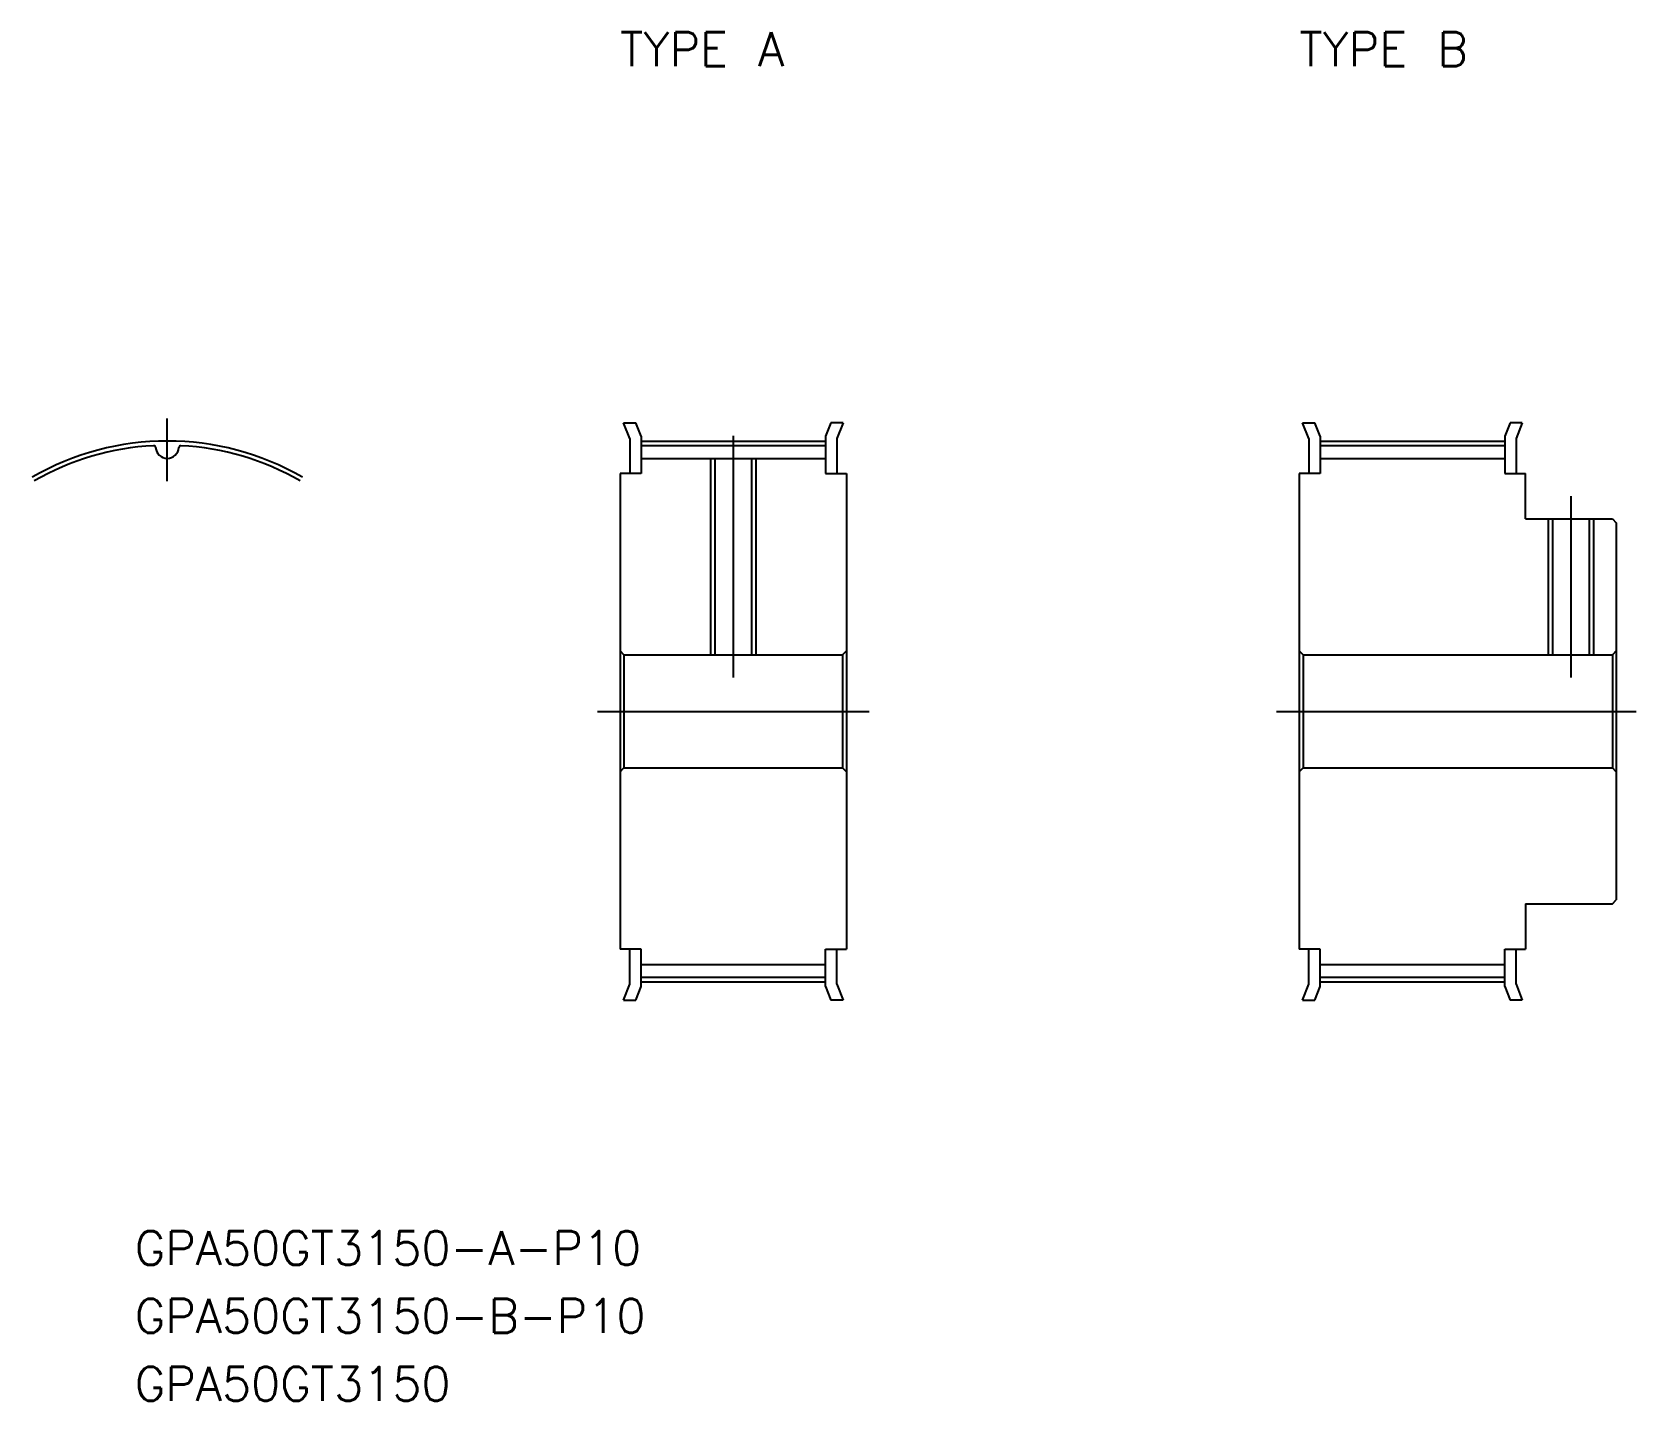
# Model space of a CAD drawing. Extents: x -12 to 130, y -61 to 60.
import ezdxf

# ---------------------------------------------------------------- set-up
doc = ezdxf.new("R2010")
doc.units = 0
doc.linetypes.add('CENTER', pattern=[50.8, 31.75, -6.35, 6.35, -6.35])
doc.layers.get('0').update_dxf_attribs({"linetype": 'CONTINUOUS'})
doc.layers.add('CENTER', color=1, linetype='CONTINUOUS')
doc.styles.get("Standard").update_dxf_attribs({"font": 'txt.shx', "height": 3, "bigfont": 'bigfont.shx'})

msp = doc.modelspace()

# ---------------------------------------------------------------- linework, layer by layer
at = {"color": 7, "linetype": 'CONTINUOUS'}
for p, q in [((40.85, 24.11), (40.3, 25.5)), ((40.3, 25.5), (41.38, 25.5)), ((41.85, 24.3), (41.38, 25.5)), ((41.85, 24.3), (41.85, 21)), ((58.62, 25.5), (58.15, 24.3)), ((58.15, 24.3), (58.15, 21)), ((59.7, 25.5), (58.62, 25.5)), ((59.7, 25.5), (59.15, 24.11)), ((100.85, 24.11), (100.3, 25.5)), ((100.3, 25.5), (101.38, 25.5)), ((101.85, 24.3), (101.38, 25.5)), ((101.85, 24.3), (101.85, 21)), ((118.62, 25.5), (118.15, 24.3)), ((118.15, 24.3), (118.15, 21)), ((119.7, 25.5), (118.62, 25.5)), ((119.7, 25.5), (119.15, 24.11)), ((40.85, 24.11), (40.85, 21)), ((41.85, 23.49), (58.15, 23.49)), ((59.15, 24.11), (59.15, 21)), ((100.85, 24.11), (100.85, 21)), ((101.85, 23.49), (118.15, 23.49)), ((119.15, 24.11), (119.15, 21)), ((41.85, 22.35), (58.15, 22.35)), ((48.38, 22.35), (48.38, 5)), ((51.62, 22.35), (51.62, 5)), ((101.85, 22.35), (118.15, 22.35)), ((40, 21), (40, -21)), ((41.85, 21), (40, 21)), ((58.15, 21), (60, 21)), ((60, 21), (60, -21)), ((100, 21), (100, -21)), ((101.85, 21), (100, 21)), ((118.15, 21), (120, 21)), ((120, 17), (120, 21)), ((120, 17), (127.66, 17)), ((122.38, 17), (122.38, 5)), ((125.62, 17), (125.62, 5)), ((127.66, 17), (128, 16.66)), ((128, 16.66), (128, -16.66)), ((40, 5.34), (40.34, 5)), ((40.34, 5), (59.66, 5)), ((40.34, 5), (40.34, -5)), ((60, 5.34), (59.66, 5)), ((59.66, 5), (59.66, -5)), ((100, 5.34), (100.34, 5)), ((100.34, 5), (127.66, 5)), ((100.34, 5), (100.34, -5)), ((128, 5.34), (127.66, 5)), ((127.66, 5), (127.66, -5)), ((40, -5.34), (40.34, -5)), ((40.34, -5), (59.66, -5)), ((60, -5.34), (59.66, -5)), ((100, -5.34), (100.34, -5)), ((100.34, -5), (127.66, -5)), ((128, -5.34), (127.66, -5)), ((120, -17), (127.66, -17)), ((120, -17), (120, -21)), ((127.66, -17), (128, -16.66)), ((41.85, -21), (40, -21)), ((40.85, -24.11), (40.85, -21)), ((41.85, -24.3), (41.85, -21)), ((58.15, -24.3), (58.15, -21)), ((58.15, -21), (60, -21)), ((59.15, -24.11), (59.15, -21)), ((101.85, -21), (100, -21)), ((100.85, -24.11), (100.85, -21)), ((101.85, -24.3), (101.85, -21)), ((118.15, -24.3), (118.15, -21)), ((118.15, -21), (120, -21)), ((119.15, -24.11), (119.15, -21)), ((41.85, -22.35), (58.15, -22.35)), ((101.85, -22.35), (118.15, -22.35)), ((40.3, -25.5), (40.85, -24.11)), ((41.85, -23.49), (58.15, -23.49)), ((59.15, -24.11), (59.7, -25.5)), ((100.3, -25.5), (100.85, -24.11)), ((101.85, -23.49), (118.15, -23.49)), ((119.15, -24.11), (119.7, -25.5)), ((40.3, -25.5), (41.38, -25.5)), ((41.38, -25.5), (41.85, -24.3)), ((58.15, -24.3), (58.62, -25.5)), ((59.7, -25.5), (58.62, -25.5)), ((100.3, -25.5), (101.38, -25.5)), ((101.38, -25.5), (101.85, -24.3)), ((118.15, -24.3), (118.62, -25.5)), ((119.7, -25.5), (118.62, -25.5))]:
    msp.add_line(p, q, dxfattribs=at)
at = {"color": 3, "linetype": 'CONTINUOUS'}
for p, q in [((48, 22.35), (48, 5)), ((52, 22.35), (52, 5)), ((122, 17), (122, 5)), ((126, 17), (126, 5))]:
    msp.add_line(p, q, dxfattribs=at)
at = {"color": 7, "linetype": 'CONTINUOUS'}
for centre, radius, start, end in [((0, 0), 23.5, 92.9347, 120), ((-1.19, 23.29), 0.171, 3.9564, 92.9347), ((0, 23.38), 1.03, 183.9564, 356.0436), ((1.19, 23.29), 0.171, 87.0653, 176.0436), ((0, 0), 23.5, 60, 87.0653)]:
    msp.add_arc(centre, radius, start, end, dxfattribs=at)
at = {"layer": 'CENTER', "color": 1, "linetype": 'CENTER'}
for p, q in [((0, 20.35), (0, 25.88)), ((50, 24.35), (50, 3)), ((41.85, 23.88), (58.15, 23.88)), ((101.85, 23.88), (118.15, 23.88)), ((124, 19), (124, 3)), ((38, 0), (62, 0)), ((98, 0), (130, 0)), ((41.85, -23.88), (58.15, -23.88)), ((101.85, -23.88), (118.15, -23.88))]:
    msp.add_line(p, q, dxfattribs=at)
msp.add_arc((0, 0), 23.88, 60, 120, dxfattribs=at)

# ---------------------------------------------------------------- texts
at = {"color": 7, "linetype": 'CONTINUOUS'}
for s, p in [('TYPE A', (40, 57)), ('TYPE B', (100, 57)), ('GPA50GT3150-A-P10', (-2.88, -48.9)), ('GPA50GT3150-B-P10', (-2.88, -54.9)), ('GPA50GT3150', (-2.88, -60.9))]:
    msp.add_text(s, height=3, dxfattribs=at).set_placement(p)

doc.saveas('drawing.dxf')
